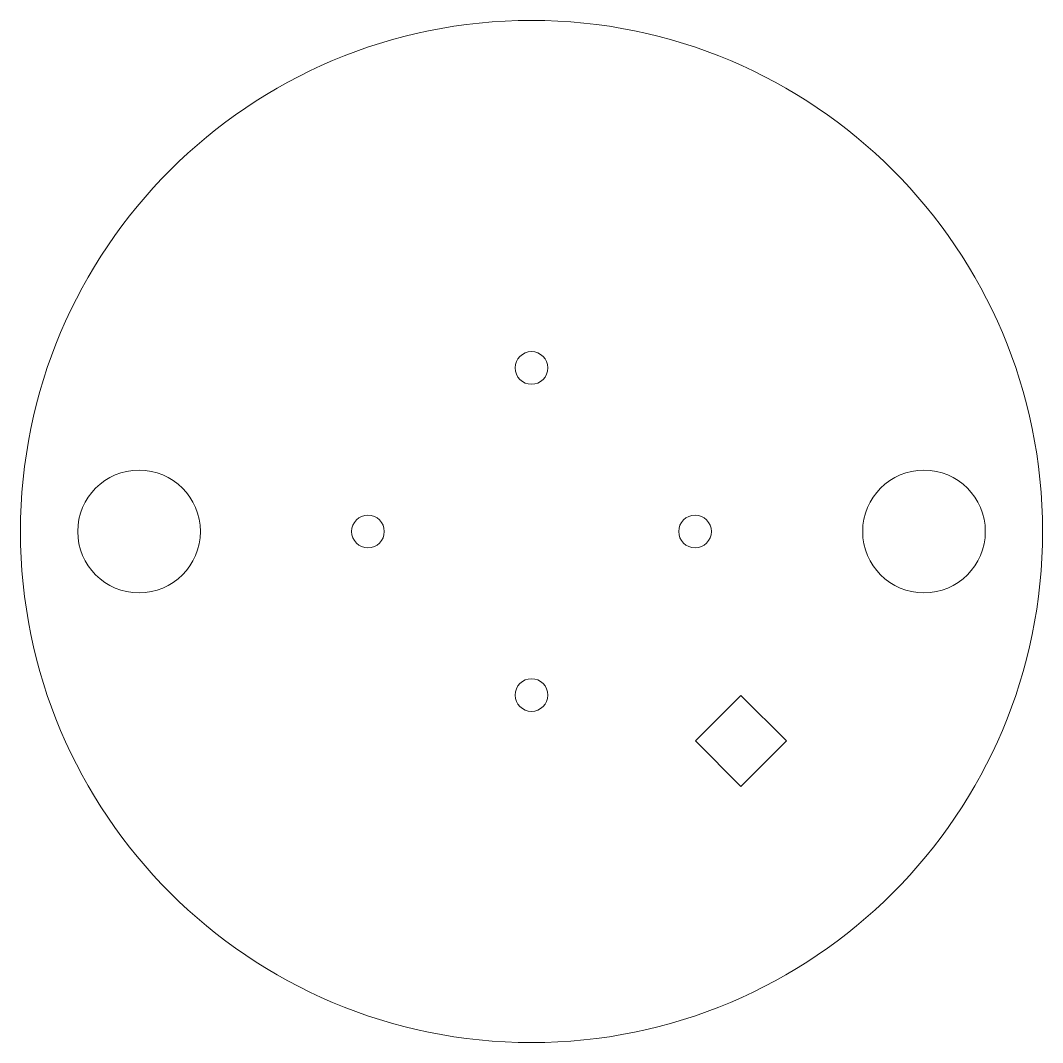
# Model space of a CAD drawing. Header units: inches. Extents: x 0 to 15.3, y 0 to 20.9.
# Drawn here: x 14.641 to 15.266, y 20.311 to 20.936 of the extents above; entities outside this region: 2.
import ezdxf

# ---------------------------------------------------------------- set-up
doc = ezdxf.new("R2010")
doc.units = ezdxf.units.IN
doc.header["$MEASUREMENT"] = 0
doc.styles.add('SLDTEXTSTYLE0', font='TXT', dxfattribs={"width": 0.7})

msp = doc.modelspace()

# ---------------------------------------------------------------- linework, layer by layer
at = {"color": 7, "linetype": 'Continuous', "lineweight": 15}
for p, q in [((15.08161, 20.52319), (15.05378, 20.49535)), ((15.10945, 20.49535), (15.08161, 20.52319)), ((15.05378, 20.49535), (15.08161, 20.46751)), ((15.08161, 20.46751), (15.10945, 20.49535))]:
    msp.add_line(p, q, dxfattribs=at)
for centre, radius in [((14.95356, 20.62341), 0.3125), ((14.95356, 20.72341), 0.01), ((14.71356, 20.62341), 0.0375), ((15.19356, 20.62341), 0.0375), ((14.85356, 20.62341), 0.01), ((15.05356, 20.62341), 0.01), ((14.95356, 20.52341), 0.01)]:
    msp.add_circle(centre, radius, dxfattribs=at)

# ---------------------------------------------------------------- texts
at = {"color": 7, "linetype": 'Continuous', "char_height": 0.5728071, "attachment_point": 1, "style": 'SLDTEXTSTYLE0'}
for s, insert in [('SolidWorks Student Edition.', (0, 1.5976)), ('For Academic Use Only.', (0, 0.73839))]:
    msp.add_mtext(s, dxfattribs=dict(at, insert=insert))

doc.saveas('drawing.dxf')
